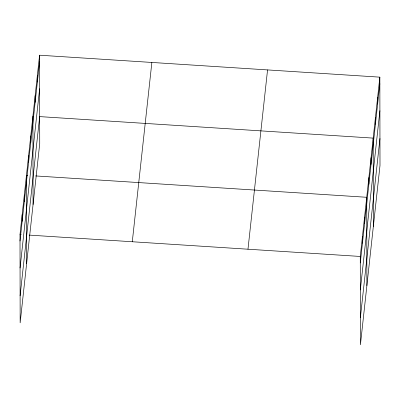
<?xml version="1.0" encoding="UTF-8"?>
<svg xmlns="http://www.w3.org/2000/svg" width="400" height="400" viewBox="0 0 400 400"><rect width="100%" height="100%" fill="white"/><g stroke="black" fill="none" stroke-linecap="round" stroke-linejoin="round"><path stroke-width="0.6" d="M39.575 55.21L39.73 143.545L20.155 322.845L20 234.51L39.575 55.21L379.845 77.155L380 165.49L360.425 344.79L360.27 256.455L379.845 77.155M20.01 241.03L39.585 61.73M20.06 268.03L39.635 88.73M20.105 295.845L39.685 116.545M132.29 241.75L151.865 62.45M247.98 249.215L267.555 69.915M360.28 262.975L379.855 83.675M360.33 289.975L379.905 110.675M360.375 317.79L379.955 138.49M39.635 116.605L373.19 138.115L373.345 226.45M27.68 175.42L26.46 175.34L26.615 263.675M35.615 175.93L366.73 197.285L366.885 285.62M20 234.51L21.22 234.59M29.155 235.1L360.27 256.455M377.625 97.475L377.64 103.995M375.41 117.795L375.42 124.315M371.035 157.84L371.05 164.36M368.885 177.565L368.895 184.08M364.575 217.01L364.59 223.53M362.425 236.73L362.435 243.25M37.355 75.53L37.37 82.05M35.14 95.85L35.15 102.37M32.92 116.17L33.075 204.505M30.765 135.895L30.78 142.415M28.615 155.62L28.625 162.135M24.305 195.065L24.32 201.585M22.155 214.785L22.165 221.305"/></g></svg>
